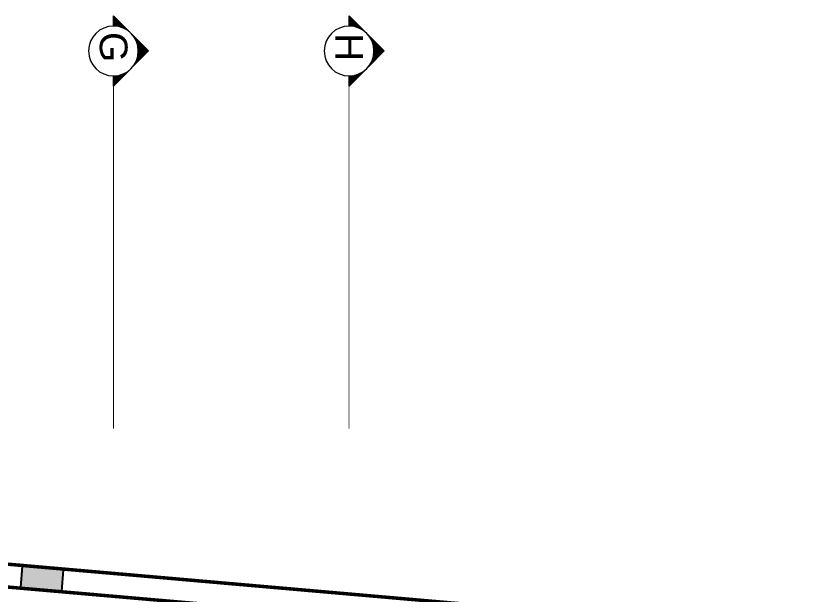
# Model space of a CAD drawing. Header units: metres. Extents: x 42 to 199, y -121 to 268.
# Drawn here: x 125.23 to 133.75, y -51.73 to -45.47 of the extents above; entities that cross this region are included whole.
import ezdxf
from ezdxf.enums import TextEntityAlignment as Align

# ---------------------------------------------------------------- set-up
doc = ezdxf.new("R2010")
doc.units = ezdxf.units.M
doc.header["$LTSCALE"] = 0.3
doc.linetypes.add('DASHDOT2', pattern=[0.5, 0.25, -0.125, 0, -0.125])
doc.layers.get('0').update_dxf_attribs({"color": 8})
doc.layers.add('A-AnnO-section lines', color=8, linetype='Continuous', lineweight=18)
doc.layers.add('DA HOUSE ARCH LAYOUT', color=8, linetype='Continuous', lineweight=9)
for name, color, linetype in [('A-Cols', 8, 'Continuous'), ('A-Site Boundary', 8, 'Continuous'), ('A-Wall-Full', 8, 'Continuous'), ('A-Wall-Plst', 8, 'Continuous')]:
    doc.layers.add(name, color=color, linetype=linetype)
doc.styles.get("Standard").update_dxf_attribs({"font": 'arial.ttf'})

# ---------------------------------------------------------------- blocks, each defined once
blk = doc.blocks.new('zw$195B-flat-1-flat-1-flat-1-flat-1-flat-1-flat-1')
at = {"layer": 'A-Site Boundary', "color": 8, "ltscale": 0.6}
for points in [[(-3.9776, -0.1085), (-3.4816, 5.5764), (-2.9436, 11.7416), (-2.5633, 16.1008), (-2.2011, 20.2521), (1.5727, 19.7419), (5.0323, 19.2741), (8.9429, 18.7454), (12.7318, 18.2331), (16.7243, 17.6933), (21.1213, 17.0988), (25.111, 16.5594), (27.3947, 16.2506), (29.2079, 16.0055), (32.0196, 15.6253), (31.5318, 10.718), (30.9785, 5.1523), (30.2862, -1.8121)], [(-3.7186, -0.1311), (-3.2226, 5.5538), (-2.6846, 11.719), (-2.3043, 16.0782), (-1.9657, 19.9579), (1.5378, 19.4842), (4.9975, 19.0165), (8.9081, 18.4878), (12.6969, 17.9755), (16.6894, 17.4357), (21.0864, 16.8412), (25.0762, 16.3017), (27.3599, 15.993), (29.173, 15.7478), (31.7361, 15.4013), (31.2731, 10.7437), (30.7198, 5.178), (30.0275, -1.7864)]]:
    blk.add_lwpolyline(points, dxfattribs=at)
blk = doc.blocks.new('zw$CD40')
h = blk.add_hatch()
h.set_pattern_fill('ANSI31', color=8, scale=0.00077108, style=0)
h.set_pattern_definition([(45, (2.80108964, 1.68303136), (-6.81544715e-05, 6.81544715e-05), [])])
h.paths.add_polyline_path([(0.043944, 0.006515), (0.042036, 0.004607, -0.414214), (0.045853, 0.004607)])
h.paths.add_polyline_path([(0.042036, 0.004607), (0.040128, 0.002699), (0.041245, 0.002699, -0.198912)])
h.paths.add_polyline_path([(0.045853, 0.004607, -0.198912), (0.046643, 0.002699), (0.047761, 0.002699)])
at = {"color": 8}
for p, q in [((0.040128, 0.002699), (0.043944, 0.006515)), ((0.047761, 0.002699), (0.043944, 0.006515)), ((0.040128, 0.002699), (0.041245, 0.002699)), ((0.046643, 0.002699), (0.047761, 0.002699))]:
    blk.add_line(p, q, dxfattribs=at)
at = {"color": 8, "linetype": 'DASHDOT2', "ltscale": 0.3, "const_width": 0.0000907}
blk.add_lwpolyline([(0.040128, 0.002699), (0.003069, 0.002699)], dxfattribs=at)
at = {"color": 8}
blk.add_circle((0.043944, 0.002699), 0.002699, dxfattribs=at)
blk.add_attdef("A'", text='', height=0.003, dxfattribs=at).set_placement((0.04437, 0.002721), align=Align.MIDDLE)
blk = doc.blocks.new('SECTION LINES')
at = {"layer": 'A-AnnO-section lines', "color": 8}
ref = blk.add_blockref('zw$CD40', (126.0153, -50.2451), dxfattribs=dict(at, xscale=-100, yscale=100, zscale=100, rotation=269.9999999999999))
ref.add_attrib("A'", 'G', dxfattribs={"layer": '0', "height": 0.3, "rotation": 270}).set_placement((126.2873, -45.8081), align=Align.MIDDLE)
ref = blk.add_blockref('zw$CD40', (128.5691, -50.2451, 0.05), dxfattribs=dict(at, xscale=-100, yscale=100, zscale=100, rotation=269.9999999999999))
ref.add_attrib("A'", 'H', dxfattribs={"layer": '0', "height": 0.3, "rotation": 270}).set_placement((128.8412, -45.8081, 0.05), align=Align.MIDDLE)
blk = doc.blocks.new('zw$B4E6')
at = {"layer": 'A-Cols', "ltscale": 0.25}
h = blk.add_hatch(color=256, dxfattribs=at)
h.dxf.hatch_style = 1
h.paths.add_polyline_path([(0, 0.23), (0, 0), (0.45, 0), (0.45, 0.23)])
blk.add_lwpolyline([(0, 0.23), (0, 0), (0.45, 0), (0.45, 0.23)], close=True, dxfattribs=at)
blk = doc.blocks.new('DA HOUSE ARCH LAYOUT')
at = {"layer": 'A-Wall-Full', "color": 8}
blk.add_lwpolyline([(-18.438, 13.0328), (-18.4067, 13.261), (36.5875, 8.4624), (31.9647, -25.7283), (-23.0108, -20.2632), (-22.8333, -18.9707), (-22.6055, -19.002), (-22.7505, -20.058), (31.7666, -25.4775), (36.3273, 8.2543)], close=True, dxfattribs=at)
at = {"layer": 'A-Wall-Plst', "color": 8}
blk.add_lwpolyline([(-9.4697, 12.2352), (-9.4697, 9.7912), (-10.4447, 9.7912), (-10.4447, 9.5312), (-9.2097, 9.5312), (-9.2097, 12.2125), (36.3103, 8.2407), (31.7536, -25.4611), (-18.6707, -20.4485), (-18.654, -20.3271), (-18.8323, -20.3026), (-18.8499, -20.4306), (-20.3137, -20.2851), (-20.3063, -20.2312), (-20.5639, -20.1958), (-20.5726, -20.2594), (-22.7335, -20.0446), (-22.5885, -18.9891), (-22.8461, -18.9538), (-23.0278, -20.2766), (31.9777, -25.7447), (36.6045, 8.476), (-18.4196, 13.2772), (-18.455, 13.0192)], close=True, dxfattribs=at)
at = {"layer": 'A-AnnO-section lines', "color": 8, "ltscale": 0.25}
blk.add_blockref('SECTION LINES', (-97.1462, 60.628), dxfattribs=at)
at = {"layer": 'A-Cols', "color": 8, "ltscale": 0.25, "rotation": 175.0132176979022}
blk.add_blockref('zw$B4E6', (28.5986, 9.1595), dxfattribs=at)
at = {"layer": 'A-Site Boundary', "color": 8, "rotation": 270}
blk.add_blockref('zw$195B-flat-1-flat-1-flat-1-flat-1-flat-1-flat-1', (16.3523, 6.275), dxfattribs=at)

msp = doc.modelspace()

# ---------------------------------------------------------------- block references
at = {"layer": 'DA HOUSE ARCH LAYOUT'}
msp.add_blockref('DA HOUSE ARCH LAYOUT', (97.1462, -60.628), dxfattribs=at)

doc.saveas('drawing.dxf')
